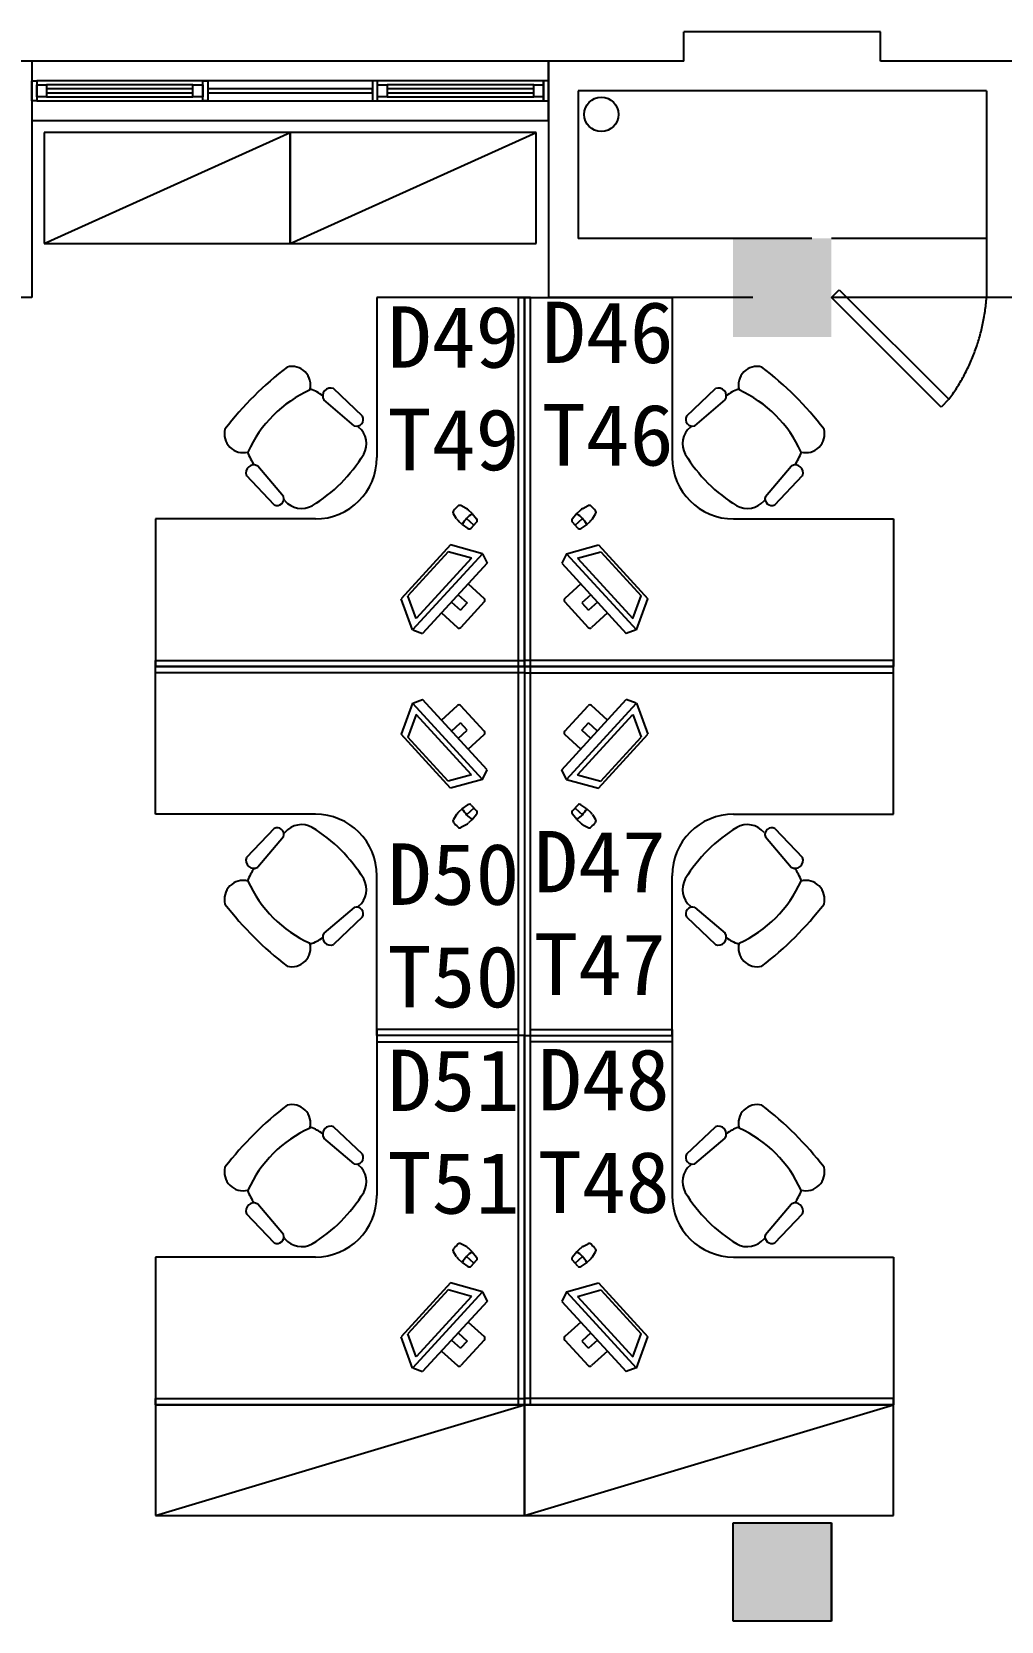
# Model space of a CAD drawing. Header units: millimetres. Extents: x 526420 to 928802, y 401925 to 509768.
# Drawn here: x 635297 to 639237, y 427437 to 433897 of the extents above; entities that cross this region are included whole.
import ezdxf

# ---------------------------------------------------------------- set-up
doc = ezdxf.new("R2010")
doc.units = ezdxf.units.MM
doc.header["$LTSCALE"] = 3000
doc.header["$MEASUREMENT"] = 0
doc.linetypes.add('DASHED', pattern=[0.75, 0.5, -0.25])
doc.layers.get('0').update_dxf_attribs({"linetype": 'CONTINUOUS'})
for name, color, linetype in [('D-WALL', 7, 'CONTINUOUS'), ('D-WINDOW', 7, 'CONTINUOUS'), ('P-DOOR', 7, 'CONTINUOUS'), ('P-FURNI-I', 7, 'CONTINUOUS'), ('窗台线', 7, 'CONTINUOUS')]:
    doc.layers.add(name, color=color, linetype=linetype)
doc.styles.get("Standard").update_dxf_attribs({"font": 'romans.shx', "width": 0.65, "bigfont": 'hzfs1.shx'})

msp = doc.modelspace()

# ---------------------------------------------------------------- linework, layer by layer
at = {"color": 0, "ltscale": 0.7}
msp.add_circle((637611.7, 433561.5), 70, dxfattribs=at)
msp.add_circle((637611.7, 433561.5), 70, dxfattribs=at)
at = {"layer": 'D-WALL', "color": 0, "ltscale": 2}
for p, q in [((637946.9, 433777.2), (637946.9, 433897.2)), ((638746.9, 433897.2), (637946.9, 433897.2)), ((638746.9, 433777.2), (638746.9, 433897.2)), ((635296.9, 433777.2), (634746.9, 433777.2)), ((635296.9, 433777.2), (635056.9, 433777.2)), ((637946.9, 433777.2), (637396.9, 433777.2)), ((639296.9, 433777.2), (638746.9, 433777.2)), ((639176.9, 433657.2), (637516.9, 433657.2)), ((639176.9, 433657.2), (639176.9, 432817.2)), ((639296.9, 432817.2), (639176.9, 432817.2))]:
    msp.add_line(p, q, dxfattribs=at)
at = {"layer": 'D-WALL', "color": 0}
for p, q in [((635296.9, 433777.2), (635296.9, 432817.2)), ((637396.9, 433777.2), (637396.9, 432817.2)), ((637516.9, 433657.2), (637516.9, 433057.2)), ((638466.9, 433057.2), (637516.9, 433057.2)), ((635296.9, 432817.2), (635176.9, 432817.2)), ((638226.9, 432817.2), (637396.9, 432817.2))]:
    msp.add_line(p, q, dxfattribs=at)
at = {"layer": 'D-WALL', "color": 0, "ltscale": 100}
for p, q in [((638146.9, 427837.2), (638546.9, 427837.2)), ((638146.9, 427437.2), (638146.9, 427837.2)), ((638146.9, 427837.2), (638546.9, 427837.2)), ((638146.9, 427437.2), (638146.9, 427837.2)), ((638546.9, 427837.2), (638546.9, 427437.2)), ((638546.9, 427837.2), (638546.9, 427437.2)), ((638546.9, 427437.2), (638146.9, 427437.2)), ((638546.9, 427437.2), (638146.9, 427437.2))]:
    msp.add_line(p, q, dxfattribs=at)
at = {"layer": 'D-WALL', "color": 0, "ltscale": 0.7}
msp.add_line((638546.9, 427437.2), (638546.9, 427837.2), dxfattribs=at)
at = {"layer": 'D-WALL', "color": 0}
msp.add_circle((637611.7, 433561.5), 70, dxfattribs=at)
for points in [[(638146.9, 433057.2), (638546.9, 433057.2), (638146.9, 432657.2), (638546.9, 432657.2)], [(638146.9, 427437.2), (638546.9, 427437.2), (638146.9, 427837.2), (638546.9, 427837.2)]]:
    msp.add_solid(points, dxfattribs=at)
at = {"layer": 'D-WINDOW', "color": 0, "ltscale": 0.7}
for p, q in [((637396.9, 433777.2), (635296.9, 433777.2)), ((635296.9, 433697.2), (635316.9, 433697.2)), ((635296.9, 433617.2), (635296.9, 433697.2)), ((637376.9, 433697.2), (635316.9, 433697.2)), ((635316.9, 433697.2), (635316.9, 433617.2)), ((635316.9, 433697.2), (635316.9, 433617.2)), ((635316.9, 433682.2), (635356.9, 433682.2)), ((635316.9, 433632.2), (635316.9, 433682.2)), ((635951.9, 433682.2), (635356.9, 433682.2)), ((635356.9, 433682.2), (635356.9, 433632.2)), ((635356.9, 433682.2), (635356.9, 433632.2)), ((635951.9, 433664.7), (635356.9, 433664.7)), ((635356.9, 433664.7), (635356.9, 433649.7)), ((635951.9, 433682.2), (635991.9, 433682.2)), ((635951.9, 433632.2), (635951.9, 433682.2)), ((635951.9, 433632.2), (635951.9, 433682.2)), ((635951.9, 433649.7), (635951.9, 433664.7)), ((635991.9, 433697.2), (636011.9, 433697.2)), ((635991.9, 433617.2), (635991.9, 433697.2)), ((635991.9, 433682.2), (635991.9, 433632.2)), ((636011.9, 433697.2), (636011.9, 433617.2)), ((636681.9, 433664.7), (636011.9, 433664.7)), ((636011.9, 433664.7), (636011.9, 433649.7)), ((636701.9, 433697.2), (636681.9, 433697.2)), ((636681.9, 433697.2), (636681.9, 433617.2)), ((636681.9, 433649.7), (636681.9, 433664.7)), ((636701.9, 433617.2), (636701.9, 433697.2)), ((636701.9, 433682.2), (636741.9, 433682.2)), ((636701.9, 433632.2), (636701.9, 433682.2)), ((637336.9, 433682.2), (636741.9, 433682.2)), ((636741.9, 433682.2), (636741.9, 433632.2)), ((636741.9, 433682.2), (636741.9, 433632.2)), ((637336.9, 433664.7), (636741.9, 433664.7)), ((636741.9, 433664.7), (636741.9, 433649.7)), ((637336.9, 433682.2), (637376.9, 433682.2)), ((637336.9, 433632.2), (637336.9, 433682.2)), ((637336.9, 433632.2), (637336.9, 433682.2)), ((637336.9, 433649.7), (637336.9, 433664.7)), ((637376.9, 433617.2), (637376.9, 433697.2)), ((637396.9, 433697.2), (637376.9, 433697.2)), ((637376.9, 433697.2), (637376.9, 433617.2)), ((637376.9, 433682.2), (637376.9, 433632.2)), ((637396.9, 433617.2), (637396.9, 433697.2)), ((635316.9, 433617.2), (635296.9, 433617.2)), ((635356.9, 433632.2), (635316.9, 433632.2)), ((635316.9, 433617.2), (637376.9, 433617.2)), ((635356.9, 433649.7), (635951.9, 433649.7)), ((635356.9, 433632.2), (635951.9, 433632.2)), ((635991.9, 433632.2), (635951.9, 433632.2)), ((636011.9, 433617.2), (635991.9, 433617.2)), ((636011.9, 433649.7), (636681.9, 433649.7)), ((636681.9, 433617.2), (636701.9, 433617.2)), ((636741.9, 433632.2), (636701.9, 433632.2)), ((636741.9, 433649.7), (637336.9, 433649.7)), ((636741.9, 433632.2), (637336.9, 433632.2)), ((637376.9, 433632.2), (637336.9, 433632.2)), ((637376.9, 433617.2), (637396.9, 433617.2))]:
    msp.add_line(p, q, dxfattribs=at)
at = {"layer": 'P-DOOR', "color": 0, "linetype": 'DASHED', "ltscale": 0.5}
for p, q in [((639176.9, 433057.2), (638546.9, 433057.2)), ((639176.9, 433057.2), (638546.9, 433057.2)), ((638546.9, 432817.2), (638578.7, 432849)), ((638546.9, 432817.2), (638578.7, 432849)), ((638578.7, 432849), (639024.2, 432403.5)), ((638578.7, 432849), (639024.2, 432403.5)), ((639176.9, 432817.2), (638546.9, 432817.2)), ((638992.3, 432371.7), (638546.9, 432817.2)), ((638992.3, 432371.7), (638546.9, 432817.2)), ((639176.9, 432817.2), (638546.9, 432817.2)), ((639024.2, 432403.5), (638992.3, 432371.7)), ((639024.2, 432403.5), (638992.3, 432371.7))]:
    msp.add_line(p, q, dxfattribs=at)
msp.add_arc((638397.2, 432870), 781.5, 323.35196, 356.12448, dxfattribs=at)
msp.add_arc((638397.2, 432870), 781.5, 323.35196, 356.12448, dxfattribs=at)
at = {"layer": 'P-FURNI-I', "color": 0, "ltscale": 100}
for p, q in [((635346.9, 433037.2), (636346.9, 433487.2)), ((636346.9, 433487.2), (635346.9, 433487.2)), ((635346.9, 433487.2), (635346.9, 433037.2)), ((636346.9, 433037.2), (637346.9, 433487.2)), ((636346.9, 433037.2), (636346.9, 433487.2)), ((637346.9, 433487.2), (636346.9, 433487.2)), ((636346.9, 433487.2), (636346.9, 433037.2)), ((637346.9, 433037.2), (637346.9, 433487.2)), ((635346.9, 433037.2), (636346.9, 433037.2)), ((636346.9, 433037.2), (637346.9, 433037.2)), ((635799.4, 427867.2), (637299.4, 428317.2)), ((637299.4, 428317.2), (635799.4, 428317.2)), ((635799.4, 428317.2), (635799.4, 427867.2)), ((637299.4, 427867.2), (638799.4, 428317.2)), ((637299.4, 427867.2), (637299.4, 428317.2)), ((638799.4, 428317.2), (637299.4, 428317.2)), ((637299.4, 428317.2), (637299.4, 427867.2)), ((638799.4, 427867.2), (638799.4, 428317.2)), ((635799.4, 427867.2), (637299.4, 427867.2)), ((637299.4, 427867.2), (638799.4, 427867.2))]:
    msp.add_line(p, q, dxfattribs=at)
at = {"layer": 'P-FURNI-I', "color": 0}
for p, q in [((637299.4, 432817.2), (636699.4, 432817.2)), ((636699.4, 432817.2), (636699.4, 432167.2)), ((637274.4, 432817.2), (637299.4, 432817.2)), ((637274.4, 431317.2), (637274.4, 432817.2)), ((637299.4, 432817.2), (637299.4, 431317.2)), ((637299.4, 431317.2), (637299.4, 432817.2)), ((637324.4, 432817.2), (637299.4, 432817.2)), ((637299.4, 432817.2), (637299.4, 431317.2)), ((637299.4, 431317.2), (637299.4, 432817.2)), ((637299.4, 432817.2), (637899.4, 432817.2)), ((637324.4, 431317.2), (637324.4, 432817.2)), ((637899.4, 432817.2), (637899.4, 432167.2)), ((636641.6, 432334.9), (636523.4, 432446.8)), ((637957.2, 432334.9), (638075.3, 432446.8)), ((636607.5, 432296.2), (636484.3, 432400.8)), ((637991.2, 432296.2), (638114.4, 432400.8)), ((636625.2, 432290.8), (636620.4, 432294.9)), ((636625.2, 432290.8), (636620.5, 432295)), ((637973.5, 432290.8), (637978.3, 432295)), ((637973.5, 432290.8), (637978.4, 432294.9)), ((636320.4, 432009), (636215.8, 432132.2)), ((638278.4, 432009), (638383, 432132.2)), ((636281.7, 431975), (636169.7, 432093.1)), ((638317.1, 431975), (638429, 432093.1)), ((636325.8, 431991.3), (636321.6, 431996.2)), ((638273, 431991.3), (638277.1, 431996.2)), ((636449.4, 431917.2), (635799.4, 431917.2)), ((635799.4, 431917.2), (635799.4, 431317.2)), ((638149.4, 431917.2), (638799.4, 431917.2)), ((638799.4, 431917.2), (638799.4, 431317.2)), ((636998.9, 431811.9), (636797.7, 431592.6)), ((637128.8, 431776), (636998.9, 431811.9)), ((637469.9, 431776), (637599.8, 431811.9)), ((637599.8, 431811.9), (637801.1, 431592.6)), ((636989.1, 431783.5), (636825.2, 431604.8)), ((637128.8, 431776), (636844.6, 431466.3)), ((637084.4, 431757.2), (636859.6, 431512.1)), ((637147.2, 431736.8), (636885.5, 431451.7)), ((637084.4, 431757.2), (636989.1, 431783.5)), ((637128.8, 431776), (637147.2, 431736.8)), ((637469.9, 431776), (637451.6, 431736.8)), ((637451.6, 431736.8), (637713.2, 431451.7)), ((637469.9, 431776), (637754.1, 431466.3)), ((637514.3, 431757.2), (637609.6, 431783.5)), ((637514.3, 431757.2), (637739.2, 431512.1)), ((637609.6, 431783.5), (637773.6, 431604.8)), ((636859.6, 431512.1), (636825.2, 431604.8)), ((637739.2, 431512.1), (637773.6, 431604.8)), ((636844.7, 431466.2), (636797.7, 431592.6)), ((637754.1, 431466.2), (637801.1, 431592.6)), ((636844.9, 431466.5), (636885.5, 431451.7)), ((637753.8, 431466.5), (637713.2, 431451.7)), ((635799.4, 431317.2), (635799.4, 431342.2)), ((635799.4, 431342.2), (637299.4, 431342.2)), ((637299.4, 431342.2), (637299.4, 431317.2)), ((638799.4, 431342.2), (637299.4, 431342.2)), ((637299.4, 431342.2), (637299.4, 431317.2)), ((638799.4, 431317.2), (638799.4, 431342.2)), ((635799.4, 431292.2), (635799.4, 431317.2)), ((635799.4, 431317.2), (637299.4, 431317.2)), ((635799.4, 430717.2), (635799.4, 431317.2)), ((635799.4, 431317.2), (637299.4, 431317.2)), ((637299.4, 431317.2), (635799.4, 431317.2)), ((635799.4, 431317.2), (637299.4, 431317.2)), ((637299.4, 431292.2), (635799.4, 431292.2)), ((637274.4, 431317.2), (637299.4, 431317.2)), ((637274.4, 428317.2), (637274.4, 431317.2)), ((637299.4, 431317.2), (637274.4, 431317.2)), ((637299.4, 431317.2), (637299.4, 431292.2)), ((637299.4, 431317.2), (637299.4, 428317.2)), ((637299.4, 431317.2), (637299.4, 429817.2)), ((637299.4, 431317.2), (637299.4, 431317.2)), ((637299.4, 431317.2), (637299.4, 431317.2)), ((638799.4, 431317.2), (637299.4, 431317.2)), ((637299.4, 431317.2), (637299.4, 431292.2)), ((637324.4, 431317.2), (637299.4, 431317.2)), ((637299.4, 431317.2), (637299.4, 428317.2)), ((637299.4, 431317.2), (637299.4, 429817.2)), ((638799.4, 431317.2), (637299.4, 431317.2)), ((637299.4, 431317.2), (637299.4, 431317.2)), ((637299.4, 431317.2), (638799.4, 431317.2)), ((637299.4, 431317.2), (637324.4, 431317.2)), ((638799.4, 431317.2), (637299.4, 431317.2)), ((637299.4, 431317.2), (637299.4, 431317.2)), ((637299.4, 431292.2), (638799.4, 431292.2)), ((637324.4, 428317.2), (637324.4, 431317.2)), ((638799.4, 431292.2), (638799.4, 431317.2)), ((638799.4, 430717.2), (638799.4, 431317.2)), ((636844.7, 431168.2), (636797.7, 431041.8)), ((637128.8, 430858.3), (636844.6, 431168.1)), ((636844.9, 431167.8), (636885.5, 431182.7)), ((637147.2, 430897.5), (636885.5, 431182.7)), ((637451.6, 430897.5), (637713.2, 431182.7)), ((637469.9, 430858.3), (637754.1, 431168.1)), ((637753.8, 431167.8), (637713.2, 431182.7)), ((637754.1, 431168.2), (637801.1, 431041.8)), ((636859.6, 431122.2), (636825.2, 431029.6)), ((637084.4, 430877.2), (636859.6, 431122.2)), ((637514.3, 430877.2), (637739.2, 431122.2)), ((637739.2, 431122.2), (637773.6, 431029.6)), ((636998.9, 430822.4), (636797.7, 431041.8)), ((636989.1, 430850.9), (636825.2, 431029.6)), ((637599.8, 430822.4), (637801.1, 431041.8)), ((637609.6, 430850.9), (637773.6, 431029.6)), ((637128.8, 430858.3), (637147.2, 430897.5)), ((637469.9, 430858.3), (637451.6, 430897.5)), ((637084.4, 430877.2), (636989.1, 430850.9)), ((637128.8, 430858.3), (636998.9, 430822.4)), ((637469.9, 430858.3), (637599.8, 430822.4)), ((637514.3, 430877.2), (637609.6, 430850.9)), ((636449.4, 430717.2), (635799.4, 430717.2)), ((638149.4, 430717.2), (638799.4, 430717.2)), ((636281.7, 430659.4), (636169.7, 430541.2)), ((636320.4, 430625.3), (636215.8, 430502.1)), ((636325.8, 430643), (636321.6, 430638.2)), ((638273, 430643), (638277.1, 430638.2)), ((638278.4, 430625.3), (638383, 430502.1)), ((638317.1, 430659.4), (638429, 430541.2)), ((636699.4, 429817.2), (636699.4, 430467.2)), ((637899.4, 429817.2), (637899.4, 430467.2)), ((636607.5, 430338.2), (636484.3, 430233.6)), ((636625.2, 430343.6), (636620.4, 430339.4)), ((636625.2, 430343.6), (636620.5, 430339.4)), ((637973.5, 430343.6), (637978.3, 430339.4)), ((637973.5, 430343.6), (637978.4, 430339.4)), ((637991.2, 430338.2), (638114.4, 430233.6)), ((636641.6, 430299.5), (636523.4, 430187.6)), ((637957.2, 430299.5), (638075.3, 430187.6)), ((636699.4, 429842.2), (636699.4, 429792.2)), ((637274.4, 429842.2), (636699.4, 429842.2)), ((637299.4, 429817.2), (636699.4, 429817.2)), ((636699.4, 429817.2), (636699.4, 429167.2)), ((637299.4, 429817.2), (636699.4, 429817.2)), ((636699.4, 429792.2), (637274.4, 429792.2)), ((637274.4, 429792.2), (637274.4, 429842.2)), ((637299.4, 428317.2), (637299.4, 429817.2)), ((637299.4, 428317.2), (637299.4, 429817.2)), ((637299.4, 429817.2), (637899.4, 429817.2)), ((637299.4, 429817.2), (637899.4, 429817.2)), ((637324.4, 429792.2), (637324.4, 429842.2)), ((637324.4, 429842.2), (637899.4, 429842.2)), ((637899.4, 429792.2), (637324.4, 429792.2)), ((637899.4, 429842.2), (637899.4, 429792.2)), ((637899.4, 429817.2), (637899.4, 429167.2)), ((636607.5, 429296.2), (636484.3, 429400.8)), ((636641.6, 429334.9), (636523.4, 429446.8)), ((637957.2, 429334.9), (638075.3, 429446.8)), ((637991.2, 429296.2), (638114.4, 429400.8)), ((636625.2, 429290.8), (636620.4, 429294.9)), ((636625.2, 429290.8), (636620.5, 429295)), ((637973.5, 429290.8), (637978.3, 429295)), ((637973.5, 429290.8), (637978.4, 429294.9)), ((636281.7, 428975), (636169.7, 429093.1)), ((636320.4, 429009), (636215.8, 429132.2)), ((638278.4, 429009), (638383, 429132.2)), ((638317.1, 428975), (638429, 429093.1)), ((636325.8, 428991.3), (636321.6, 428996.2)), ((638273, 428991.3), (638277.1, 428996.2)), ((636449.4, 428917.2), (635799.4, 428917.2)), ((635799.4, 428917.2), (635799.4, 428317.2)), ((638149.4, 428917.2), (638799.4, 428917.2)), ((638799.4, 428917.2), (638799.4, 428317.2)), ((636998.9, 428811.9), (636797.7, 428592.6)), ((636989.1, 428783.5), (636825.2, 428604.8)), ((637128.8, 428776), (636844.6, 428466.3)), ((637084.4, 428757.2), (636859.6, 428512.1)), ((637084.4, 428757.2), (636989.1, 428783.5)), ((637128.8, 428776), (636998.9, 428811.9)), ((637128.8, 428776), (637147.2, 428736.8)), ((637469.9, 428776), (637451.6, 428736.8)), ((637469.9, 428776), (637599.8, 428811.9)), ((637469.9, 428776), (637754.1, 428466.3)), ((637514.3, 428757.2), (637609.6, 428783.5)), ((637514.3, 428757.2), (637739.2, 428512.1)), ((637599.8, 428811.9), (637801.1, 428592.6)), ((637609.6, 428783.5), (637773.6, 428604.8)), ((637147.2, 428736.8), (636885.5, 428451.7)), ((637451.6, 428736.8), (637713.2, 428451.7)), ((636844.7, 428466.2), (636797.7, 428592.6)), ((636859.6, 428512.1), (636825.2, 428604.8)), ((637739.2, 428512.1), (637773.6, 428604.8)), ((637754.1, 428466.2), (637801.1, 428592.6)), ((636844.9, 428466.5), (636885.5, 428451.7)), ((637753.8, 428466.5), (637713.2, 428451.7)), ((635799.4, 428317.2), (635799.4, 428342.2)), ((635799.4, 428342.2), (637299.4, 428342.2)), ((637299.4, 428317.2), (635799.4, 428317.2)), ((635799.4, 428317.2), (637299.4, 428317.2)), ((637299.4, 428317.2), (637274.4, 428317.2)), ((637299.4, 428342.2), (637299.4, 428317.2)), ((638799.4, 428342.2), (637299.4, 428342.2)), ((637299.4, 428342.2), (637299.4, 428317.2)), ((637299.4, 428317.2), (637299.4, 428317.2)), ((637299.4, 428317.2), (638799.4, 428317.2)), ((637299.4, 428317.2), (637324.4, 428317.2)), ((638799.4, 428317.2), (637299.4, 428317.2)), ((637299.4, 428317.2), (637299.4, 428317.2)), ((638799.4, 428317.2), (638799.4, 428342.2))]:
    msp.add_line(p, q, dxfattribs=at)
at = {"layer": 'P-FURNI-I', "color": 0, "linetype": 'ByBlock'}
for p, q in [((637023.4, 431918), (637010.3, 431938)), ((637061.9, 431959.9), (637040.7, 431971.2)), ((637093.7, 431892.1), (637064.2, 431919.2)), ((637087, 431938.9), (637072, 431952.7)), ((637087, 431938.9), (637104.9, 431917.1)), ((637511.8, 431938.9), (637493.8, 431917.1)), ((637505.1, 431892.1), (637534.6, 431919.2)), ((637511.8, 431938.9), (637526.7, 431952.7)), ((637536.9, 431959.9), (637558, 431971.2)), ((637575.3, 431918), (637588.4, 431938)), ((637046.4, 431894.7), (637031.5, 431908.4)), ((637046.4, 431894.7), (637069.7, 431878.7)), ((637082.8, 431880.2), (637104.6, 431904)), ((637516, 431880.2), (637494.2, 431904)), ((637552.3, 431894.7), (637529, 431878.7)), ((637552.3, 431894.7), (637567.3, 431908.4)), ((637029.9, 431609), (637065.9, 431575.9)), ((637070.4, 431653.2), (637135.2, 431593.8)), ((637528.3, 431653.2), (637463.6, 431593.8)), ((637568.9, 431609), (637532.8, 431575.9)), ((636962.3, 431535.3), (637027, 431475.9)), ((637002.8, 431579.5), (637038.9, 431546.4)), ((637065.9, 431575.9), (637038.9, 431546.4)), ((637135.8, 431579.7), (637041.1, 431476.5)), ((637463, 431579.7), (637557.6, 431476.5)), ((637532.8, 431575.9), (637559.9, 431546.4)), ((637595.9, 431579.5), (637559.9, 431546.4)), ((637636.5, 431535.3), (637571.7, 431475.9)), ((636962.3, 431099.1), (637027, 431158.5)), ((637135.8, 431054.7), (637041.1, 431157.9)), ((637463, 431054.7), (637557.6, 431157.9)), ((637636.5, 431099.1), (637571.7, 431158.5)), ((637002.8, 431054.9), (637038.9, 431087.9)), ((637065.9, 431058.5), (637038.9, 431087.9)), ((637532.8, 431058.5), (637559.9, 431087.9)), ((637595.9, 431054.9), (637559.9, 431087.9)), ((637029.9, 431025.4), (637065.9, 431058.5)), ((637070.4, 430981.2), (637135.2, 431040.6)), ((637528.3, 430981.2), (637463.6, 431040.6)), ((637568.9, 431025.4), (637532.8, 431058.5)), ((637046.4, 430739.6), (637069.7, 430755.6)), ((637082.8, 430754.1), (637104.6, 430730.4)), ((637516, 430754.1), (637494.2, 430730.4)), ((637552.3, 430739.6), (637529, 430755.6)), ((637023.4, 430716.4), (637010.3, 430696.3)), ((637046.4, 430739.6), (637031.5, 430725.9)), ((637093.7, 430742.2), (637064.2, 430715.2)), ((637087, 430695.4), (637072, 430681.7)), ((637087, 430695.4), (637104.9, 430717.3)), ((637511.8, 430695.4), (637493.8, 430717.3)), ((637505.1, 430742.2), (637534.6, 430715.2)), ((637511.8, 430695.4), (637526.7, 430681.7)), ((637552.3, 430739.6), (637567.3, 430725.9)), ((637575.3, 430716.4), (637588.4, 430696.3)), ((637061.9, 430674.5), (637040.7, 430663.2)), ((637536.9, 430674.5), (637558, 430663.2)), ((637061.9, 428959.9), (637040.7, 428971.2)), ((637087, 428938.9), (637072, 428952.7)), ((637511.8, 428938.9), (637526.7, 428952.7)), ((637536.9, 428959.9), (637558, 428971.2)), ((637023.4, 428918), (637010.3, 428938)), ((637046.4, 428894.7), (637031.5, 428908.4)), ((637046.4, 428894.7), (637069.7, 428878.7)), ((637093.7, 428892.1), (637064.2, 428919.2)), ((637082.8, 428880.2), (637104.6, 428904)), ((637087, 428938.9), (637104.9, 428917.1)), ((637511.8, 428938.9), (637493.8, 428917.1)), ((637516, 428880.2), (637494.2, 428904)), ((637505.1, 428892.1), (637534.6, 428919.2)), ((637552.3, 428894.7), (637529, 428878.7)), ((637552.3, 428894.7), (637567.3, 428908.4)), ((637575.3, 428918), (637588.4, 428938)), ((637070.4, 428653.2), (637135.2, 428593.8)), ((637528.3, 428653.2), (637463.6, 428593.8)), ((637002.8, 428579.5), (637038.9, 428546.4)), ((637029.9, 428609), (637065.9, 428575.9)), ((637065.9, 428575.9), (637038.9, 428546.4)), ((637135.8, 428579.7), (637041.1, 428476.5)), ((637463, 428579.7), (637557.6, 428476.5)), ((637568.9, 428609), (637532.8, 428575.9)), ((637532.8, 428575.9), (637559.9, 428546.4)), ((637595.9, 428579.5), (637559.9, 428546.4)), ((636962.3, 428535.3), (637027, 428475.9)), ((637636.5, 428535.3), (637571.7, 428475.9))]:
    msp.add_line(p, q, dxfattribs=at)
at = {"layer": 'P-FURNI-I', "color": 0}
for centre, radius, start, end in [((637178.3, 431438.3), 1383.5, 127.59073, 142.40927), ((636353.6, 432460.6), 76.4, 345.39269, 104.60731), ((638245.2, 432460.6), 76.4, 75.39269, 194.60731), ((637420.5, 431438.3), 1383.5, 37.59073, 52.40927), ((636633.7, 431982.9), 502.6, 114.20895, 155.79105), ((636373.1, 432276.5), 177.1, 53.09524, 71.38199), ((636511.1, 432417.6), 31.7, 67.15642, 212.13371), ((638087.6, 432417.6), 31.7, 327.86629, 112.84358), ((638225.6, 432276.5), 177.1, 108.61801, 126.90476), ((637965.1, 431982.9), 502.6, 24.20895, 65.79105), ((636616.6, 432322.5), 27.9, 251.04311, 26.28384), ((637982.2, 432322.5), 27.9, 153.71616, 288.95689), ((636156, 432263), 76.4, 165.39269, 284.60731), ((636568.3, 432222.9), 88.6, 331.10866, 50), ((638030.5, 432222.9), 88.6, 130, 208.89134), ((638442.8, 432263), 76.4, 255.39269, 14.60731), ((636341.8, 432245.2), 177.1, 198.78779, 217.66529), ((636112.4, 432504.2), 624.1, 301.27501, 328.72499), ((638486.3, 432504.2), 624.1, 211.27501, 238.72499), ((638257, 432245.2), 177.1, 322.33471, 341.21221), ((636198.9, 432105.4), 31.7, 57.86629, 202.84358), ((636449.4, 432167.2), 250, 270.00002, 359.99998), ((638149.4, 432167.2), 250, 180.00002, 269.99998), ((638399.8, 432105.4), 31.7, 337.15642, 122.13371), ((636294, 432000), 27.9, 243.71616, 18.95689), ((636393.6, 432048.3), 88.6, 220, 298.89134), ((638205.1, 432048.3), 88.6, 241.10866, 320), ((638304.7, 432000), 27.9, 161.04311, 296.28384), ((636449.4, 430467.2), 250, 0.00002, 89.99998), ((638149.4, 430467.2), 250, 90.00002, 179.99998), ((636294, 430634.4), 27.9, 341.04311, 116.28384), ((636393.6, 430586.1), 88.6, 61.10866, 140), ((636112.4, 430130.2), 624.1, 31.27501, 58.72499), ((638486.3, 430130.2), 624.1, 121.27501, 148.72499), ((638205.1, 430586.1), 88.6, 40, 118.89134), ((638304.7, 430634.4), 27.9, 63.71616, 198.95689), ((636198.9, 430528.9), 31.7, 157.15642, 302.13371), ((636341.8, 430389.1), 177.1, 142.33471, 161.21221), ((638399.8, 430528.9), 31.7, 237.86629, 22.84358), ((638257, 430389.1), 177.1, 18.78779, 37.66529), ((636156, 430371.4), 76.4, 75.39269, 194.60731), ((636633.7, 430651.5), 502.6, 204.20895, 245.79105), ((636568.3, 430411.4), 88.6, 310, 28.89134), ((638030.5, 430411.4), 88.6, 151.10866, 230), ((637965.1, 430651.5), 502.6, 294.20895, 335.79105), ((638442.8, 430371.4), 76.4, 345.39269, 104.60731), ((637178.3, 431196.1), 1383.5, 217.59073, 232.40927), ((636616.6, 430311.8), 27.9, 333.71616, 108.95689), ((637982.2, 430311.8), 27.9, 71.04311, 206.28384), ((637420.5, 431196.1), 1383.5, 307.59073, 322.40927), ((636353.6, 430173.8), 76.4, 255.39269, 14.60731), ((636373.1, 430357.8), 177.1, 288.61801, 306.90476), ((636511.1, 430216.7), 31.7, 147.86629, 292.84358), ((638087.6, 430216.7), 31.7, 247.15642, 32.13371), ((638225.6, 430357.8), 177.1, 233.09524, 251.38199), ((638245.2, 430173.8), 76.4, 165.39269, 284.60731), ((637178.3, 428438.3), 1383.5, 127.59073, 142.40927), ((636353.6, 429460.6), 76.4, 345.39269, 104.60731), ((638245.2, 429460.6), 76.4, 75.39269, 194.60731), ((637420.5, 428438.3), 1383.5, 37.59073, 52.40927), ((636633.7, 428982.9), 502.6, 114.20895, 155.79105), ((636373.1, 429276.5), 177.1, 53.09524, 71.38199), ((636511.1, 429417.6), 31.7, 67.15642, 212.13371), ((638087.6, 429417.6), 31.7, 327.86629, 112.84358), ((638225.6, 429276.5), 177.1, 108.61801, 126.90476), ((637965.1, 428982.9), 502.6, 24.20895, 65.79105), ((636616.6, 429322.5), 27.9, 251.04311, 26.28384), ((637982.2, 429322.5), 27.9, 153.71616, 288.95689), ((636156, 429263), 76.4, 165.39269, 284.60731), ((636568.3, 429222.9), 88.6, 331.10866, 50), ((638030.5, 429222.9), 88.6, 130, 208.89134), ((638442.8, 429263), 76.4, 255.39269, 14.60731), ((636341.8, 429245.2), 177.1, 198.78779, 217.66529), ((636112.4, 429504.2), 624.1, 301.27501, 328.72499), ((636449.4, 429167.2), 250, 270.00002, 359.99998), ((638149.4, 429167.2), 250, 180.00002, 269.99998), ((638486.3, 429504.2), 624.1, 211.27501, 238.72499), ((638257, 429245.2), 177.1, 322.33471, 341.21221), ((636198.9, 429105.4), 31.7, 57.86629, 202.84358), ((638399.8, 429105.4), 31.7, 337.15642, 122.13371), ((636294, 429000), 27.9, 243.71616, 18.95689), ((638304.7, 429000), 27.9, 161.04311, 296.28384), ((636393.6, 429048.3), 88.6, 220, 298.89134), ((638205.1, 429048.3), 88.6, 241.10866, 320)]:
    msp.add_arc(centre, radius, start, end, dxfattribs=at)
at = {"layer": 'P-FURNI-I', "color": 0, "linetype": 'ByBlock'}
for centre, radius, start, end in [((637018.7, 431943.5), 10, 137.47035, 213.12695), ((637084.1, 431900.8), 88, 129.09951, 145.8412), ((637065.3, 431945.3), 50, 213.12695, 227.47035), ((637036, 431962.4), 10, 61.81376, 137.47035), ((637162.3, 431829.2), 133.1, 124.44717, 150.49354), ((637038.2, 431915.8), 50, 47.47035, 61.81376), ((637097.2, 431910.7), 10, 317.47035, 39.36733), ((637501.6, 431910.7), 10, 140.63267, 222.52965), ((637436.5, 431829.2), 133.1, 29.50646, 55.55283), ((637560.5, 431915.8), 50, 118.18624, 132.52965), ((637562.7, 431962.4), 10, 42.52965, 118.18624), ((637533.5, 431945.3), 50, 312.52965, 326.87305), ((637514.6, 431900.8), 88, 34.1588, 50.90049), ((637580.1, 431943.5), 10, 326.87305, 42.52965), ((637075.4, 431887), 10, 235.57338, 317.47035), ((637523.3, 431887), 10, 222.52965, 304.42662), ((637128.4, 431586.4), 10, 317.47035, 47.47035), ((637470.3, 431586.4), 10, 132.52965, 222.52965), ((637033.8, 431483.3), 10, 227.47035, 317.47035), ((637565, 431483.3), 10, 222.52965, 312.52965), ((637033.8, 431151.1), 10, 42.52965, 132.52965), ((637565, 431151.1), 10, 47.47035, 137.47035), ((637128.4, 431047.9), 10, 312.52965, 42.52965), ((637470.3, 431047.9), 10, 137.47035, 227.47035), ((637075.4, 430747.4), 10, 42.52965, 124.42662), ((637523.3, 430747.4), 10, 55.57338, 137.47035), ((637018.7, 430690.8), 10, 146.87305, 222.52965), ((637065.3, 430689.1), 50, 132.52965, 146.87305), ((637162.3, 430805.2), 133.1, 209.50646, 235.55283), ((637097.2, 430723.6), 10, 320.63267, 42.52965), ((637501.6, 430723.6), 10, 137.47035, 219.36733), ((637436.5, 430805.2), 133.1, 304.44717, 330.49354), ((637533.5, 430689.1), 50, 33.12695, 47.47035), ((637580.1, 430690.8), 10, 317.47035, 33.12695), ((637084.1, 430733.5), 88, 214.1588, 230.90049), ((637036, 430672), 10, 222.52965, 298.18624), ((637038.2, 430718.5), 50, 298.18624, 312.52965), ((637560.5, 430718.5), 50, 227.47035, 241.81376), ((637562.7, 430672), 10, 241.81376, 317.47035), ((637514.6, 430733.5), 88, 309.09951, 325.8412), ((637018.7, 428943.5), 10, 137.47035, 213.12695), ((637084.1, 428900.8), 88, 129.09951, 145.8412), ((637036, 428962.4), 10, 61.81376, 137.47035), ((637038.2, 428915.8), 50, 47.47035, 61.81376), ((637560.5, 428915.8), 50, 118.18624, 132.52965), ((637562.7, 428962.4), 10, 42.52965, 118.18624), ((637514.6, 428900.8), 88, 34.1588, 50.90049), ((637580.1, 428943.5), 10, 326.87305, 42.52965), ((637065.3, 428945.3), 50, 213.12695, 227.47035), ((637162.3, 428829.2), 133.1, 124.44717, 150.49354), ((637075.4, 428887), 10, 235.57338, 317.47035), ((637097.2, 428910.7), 10, 317.47035, 39.36733), ((637501.6, 428910.7), 10, 140.63267, 222.52965), ((637436.5, 428829.2), 133.1, 29.50646, 55.55283), ((637523.3, 428887), 10, 222.52965, 304.42662), ((637533.5, 428945.3), 50, 312.52965, 326.87305), ((637128.4, 428586.4), 10, 317.47035, 47.47035), ((637470.3, 428586.4), 10, 132.52965, 222.52965), ((637033.8, 428483.3), 10, 227.47035, 317.47035), ((637565, 428483.3), 10, 222.52965, 312.52965)]:
    msp.add_arc(centre, radius, start, end, dxfattribs=at)
at = {"layer": '窗台线', "color": 0, "ltscale": 0.7}
for p, q in [((635296.9, 433777.2), (635296.9, 433537.2)), ((637396.9, 433537.2), (637396.9, 433777.2)), ((635296.9, 433537.2), (637396.9, 433537.2))]:
    msp.add_line(p, q, dxfattribs=at)

# ---------------------------------------------------------------- texts
at = {"layer": 'P-FURNI-I', "color": 6, "ltscale": 0.7, "char_height": 250, "attachment_point": 1}
for s, insert, width in [('{\\fKaiTi_GB2312|b0|i0|c134|p49;\\W1.05;\\C3;D49\\PT49}', (636743.1, 432781.8), 339.372), ('{\\fKaiTi_GB2312|b0|i0|c134|p49;\\W1.05;\\C3;D47\\PT47}', (637338.1, 430649.4), 528.815), ('{\\fKaiTi_GB2312|b0|i0|c134|p49;\\W1.05;\\C3;D50\\PT50}', (636743.1, 430598.8), 339.372), ('{\\fKaiTi_GB2312|b0|i0|c134|p49;\\W1.05;\\C3;D51\\PT51}', (636743.1, 429760.3), 339.372), ('{\\fKaiTi_GB2312|b0|i0|c134|p49;\\W1.05;\\C3;D48\\PT48}', (637353.9, 429763.5), 339.372)]:
    msp.add_mtext(s, dxfattribs=dict(at, insert=insert, width=width))
at = {"layer": 'P-FURNI-I', "color": 1, "ltscale": 0.7, "insert": (637369.7, 432800.8), "char_height": 250, "width": 339.372, "attachment_point": 1}
msp.add_mtext('{\\fKaiTi_GB2312|b0|i0|c134|p49;\\W1.05;\\C3;D46\\PT46}', dxfattribs=at)

doc.saveas('drawing.dxf')
